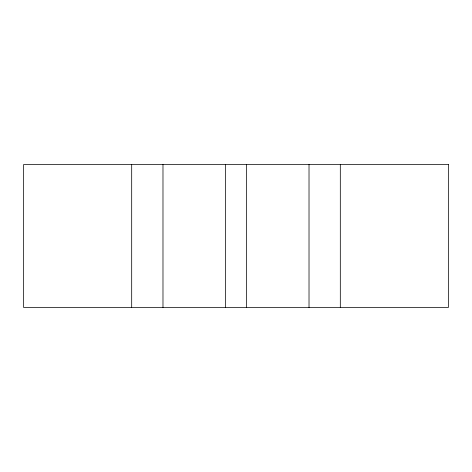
<?xml version="1.0" encoding="UTF-8"?>
<svg xmlns="http://www.w3.org/2000/svg" width="472" height="472" viewBox="0 0 472 472"><rect width="100%" height="100%" fill="white"/><g stroke="black" fill="none" stroke-linecap="round" stroke-linejoin="round"><path stroke-width="0.71" d="M340.312 164.539L340.312 307.461M309.018 164.539L309.018 307.461M246.431 164.539L246.431 307.461M225.569 164.539L225.569 307.461M162.982 164.539L162.982 307.461M131.688 164.539L131.688 307.461M448.4 164.539L23.6 164.539L23.6 307.461L448.4 307.461L448.4 164.539"/></g></svg>
